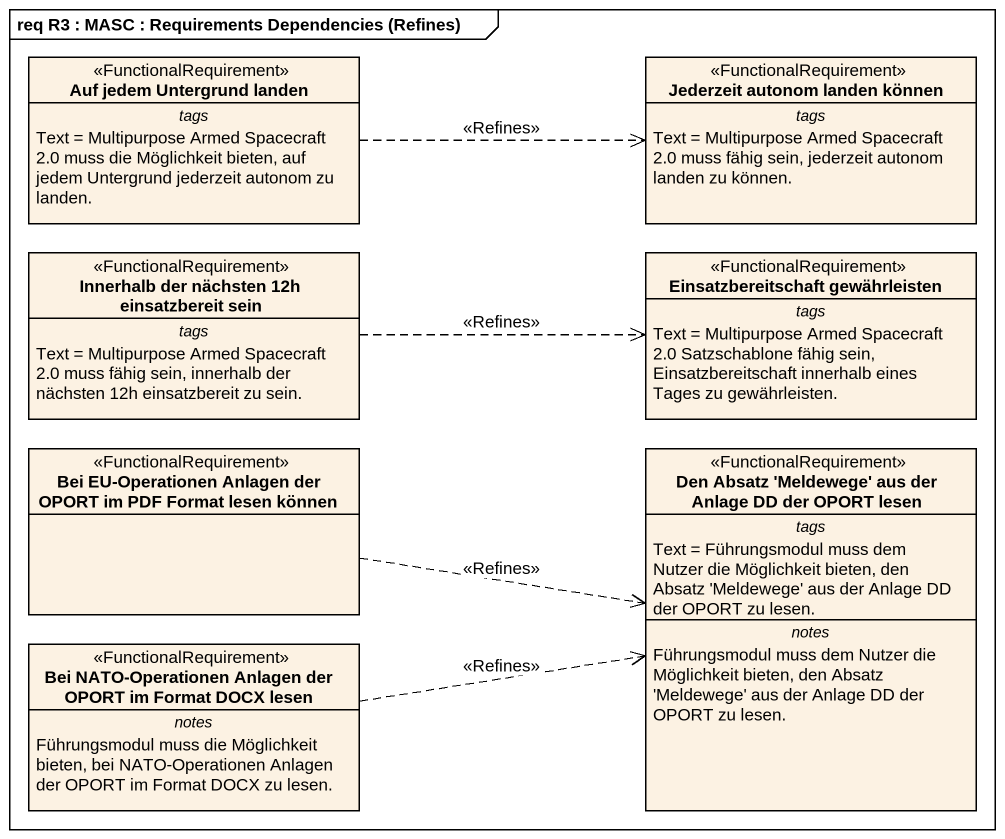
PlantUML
@startuml
mainframe req R3 : MASC : Requirements Dependencies (Refines)
hide circle
hide empty members
class "Auf jedem Untergrund landen" as Auf_jedem_Untergrund_landen <<FunctionalRequirement>> {
  -- tags --
  Text = Multipurpose Armed Spacecraft 2.0 muss die Möglichkeit bieten, auf jedem Untergrund jederzeit autonom zu landen.
}
class "Jederzeit autonom landen können" as Jederzeit_autonom_landen <<FunctionalRequirement>> {
  -- tags --
  Text = Multipurpose Armed Spacecraft 2.0 muss fähig sein, jederzeit autonom landen zu können.
}
class "Innerhalb der nächsten 12h einsatzbereit sein" as Innerhalb_der_nächsten_12h <<FunctionalRequirement>> {
  -- tags --
  Text = Multipurpose Armed Spacecraft 2.0 muss fähig sein, innerhalb der nächsten 12h einsatzbereit zu sein.
}
class "Einsatzbereitschaft gewährleisten" as Einsatzbereitschaft <<FunctionalRequirement>> {
  -- tags --
  Text = Multipurpose Armed Spacecraft 2.0 Satzschablone fähig sein, Einsatzbereitschaft innerhalb eines Tages zu gewährleisten.
}
class "Bei EU-Operationen Anlagen der OPORT im PDF Format lesen können" as Bei_EU_Operationen_Anlagen <<FunctionalRequirement>>
class "Den Absatz 'Meldewege' aus der Anlage DD der OPORT lesen" as Den_Absatz_Meldewege_aus <<FunctionalRequirement>> {
  -- tags --
  Text = Führungsmodul muss dem Nutzer die Möglichkeit bieten, den Absatz 'Meldewege' aus der Anlage DD der OPORT zu lesen.
  -- notes --
  Führungsmodul muss dem Nutzer die Möglichkeit bieten, den Absatz 'Meldewege' aus der Anlage DD der OPORT zu lesen.
}
class "Bei NATO-Operationen Anlagen der OPORT im Format DOCX lesen" as Bei_NATO_Operationen <<FunctionalRequirement>> {
  -- notes --
  Führungsmodul muss die Möglichkeit bieten, bei NATO-Operationen Anlagen der OPORT im Format DOCX zu lesen.
}
Auf_jedem_Untergrund_landen .right.> Jederzeit_autonom_landen : <<Refines>>
Innerhalb_der_nächsten_12h .right.> Einsatzbereitschaft : <<Refines>>
Bei_EU_Operationen_Anlagen .right.> Den_Absatz_Meldewege_aus : <<Refines>>
Bei_NATO_Operationen .right.> Den_Absatz_Meldewege_aus : <<Refines>>
@enduml
